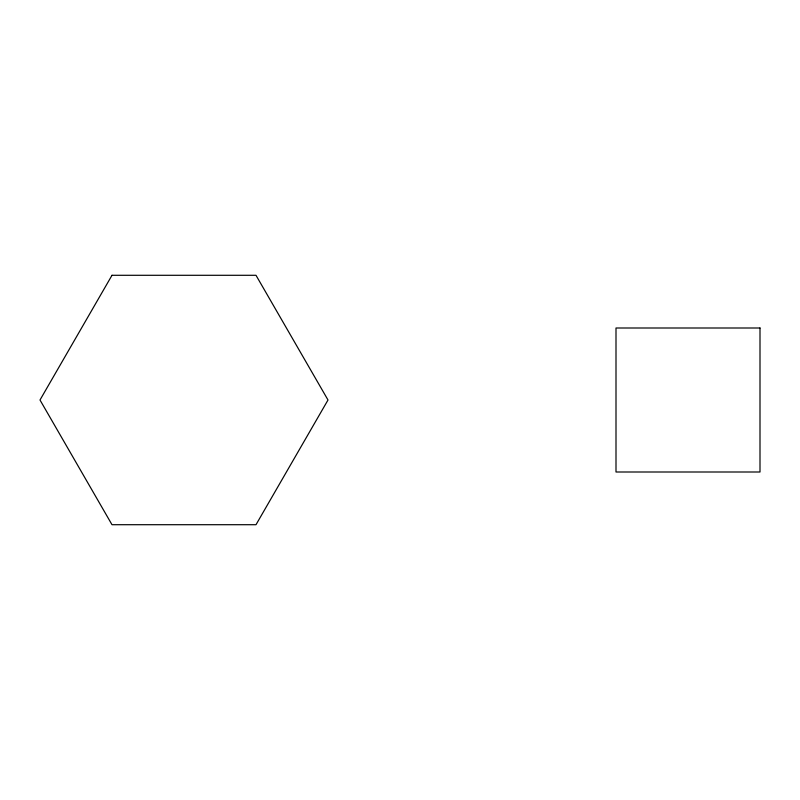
<?xml version="1.0" encoding="UTF-8"?>
<svg xmlns="http://www.w3.org/2000/svg" width="800" height="800" viewBox="0 0 800 800"><rect width="100%" height="100%" fill="white"/><g stroke="black" fill="none" stroke-linecap="round" stroke-linejoin="round"><path stroke-width="1.2" d="M112 275.29L40 400L112 524.71L256 524.71L328 400L256 275.29L112 275.29M760 328L616 328L616 472L760 472L760 328"/></g></svg>
